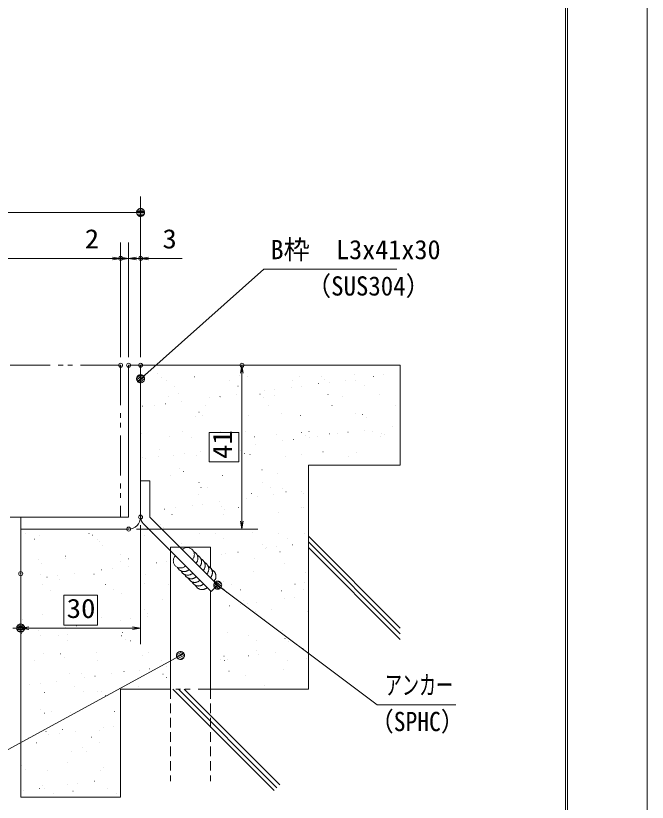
# Model space of a CAD drawing. Units: millimetres, scale not verified. Extents: x -1050 to 1050, y -742 to 742.
# Drawn here: x 654.8 to 1050, y -491.7 to 0 of the extents above; entities that cross this region are included whole.
import ezdxf
from ezdxf.enums import TextEntityAlignment as Align

# ---------------------------------------------------------------- set-up
doc = ezdxf.new("R2010")
doc.units = ezdxf.units.MM
doc.header["$LTSCALE"] = 5
doc.header["$PDMODE"] = 32
doc.header["$PDSIZE"] = 2.5
doc.linetypes.add('DASHED1', pattern=[1.8, 1.2, -0.6])
doc.linetypes.add('DOUBLE_CHAIN1', pattern=[8.8, 5, -1, 0.6, -0.6, 0.6, -1])
for name, color, linetype, lineweight in [('0-0_7-図\u3000枠', 4, 'Continuous', 9), ('0-1_寸法注釈', 2, 'Continuous', 9), ('0-2_想像線', 134, 'DOUBLE_CHAIN1', 9), ('0-3_ハッチング', 4, 'Continuous', 9), ('0-4_0', 2, 'Continuous', 9), ('0-5_DEFPOINTS', 134, 'Continuous', 9), ('0-6_枠', 7, 'Continuous', 9), ('0-7_蓋', 5, 'Continuous', 9)]:
    doc.layers.add(name, color=color, linetype=linetype, lineweight=lineweight)
doc.styles.add('ＭＳ ゴシック', font='')
doc.styles.get('ＭＳ ゴシック').set_extended_font_data('MS Gothic')

# ---------------------------------------------------------------- blocks, each defined once
blk = doc.blocks.new('_Dot')
at = {"layer": '0-4_0'}
for p, q in [((-2.5, 0), (-5, 0)), ((2.445, 0.5), (-2.445, 0.5)), ((1.997, 1.5), (-1.997, 1.5)), ((2.289, -0.995), (-2.289, -0.995)), ((1.499, -1.995), (-1.499, -1.995))]:
    blk.add_line(p, q, dxfattribs=at)
for points in [[(2.5, 0), (2.48, 0.313), (2.421, 0.622), (2.324, 0.92), (2.191, 1.204), (2.023, 1.469), (1.822, 1.711), (1.594, 1.926), (1.34, 2.111), (1.064, 2.262), (0.773, 2.378), (0.468, 2.456), (0.157, 2.495), (-0.157, 2.495), (-0.468, 2.456), (-0.773, 2.378), (-1.064, 2.262), (-1.34, 2.111), (-1.594, 1.926), (-1.822, 1.711), (-2.023, 1.469), (-2.191, 1.204), (-2.324, 0.92), (-2.421, 0.622), (-2.48, 0.313), (-2.5, 0), (0, 0)], [(-2.5, 0), (-2.48, -0.313), (-2.421, -0.622), (-2.324, -0.92), (-2.191, -1.204), (-2.023, -1.469), (-1.822, -1.711), (-1.594, -1.926), (-1.34, -2.111), (-1.064, -2.262), (-0.773, -2.378), (-0.468, -2.456), (-0.157, -2.495), (0.157, -2.495), (0.468, -2.456), (0.773, -2.378), (1.064, -2.262), (1.34, -2.111), (1.594, -1.926), (1.822, -1.711), (2.023, -1.469), (2.191, -1.204), (2.324, -0.92), (2.421, -0.622), (2.48, -0.313), (2.5, 0), (0, 0)]]:
    blk.add_lwpolyline(points, close=True, dxfattribs=at)
blk = doc.blocks.new('_OPEN')
at = {"layer": '0-4_0'}
blk.add_line((0, 0), (-5, 0), dxfattribs=at)
blk.add_lwpolyline([(-5, 0.833), (0, 0), (-5, -0.833)], dxfattribs=at)

msp = doc.modelspace()

# ---------------------------------------------------------------- linework, layer by layer
at = {"layer": '0-0_7-図\u3000枠'}
msp.add_line((998.75, -691.25), (998.75, 691.25), dxfattribs=at)
msp.add_lwpolyline([(-975, 692.5), (1000, 692.5), (1000, -692.5)], dxfattribs=at)
at = {"layer": '0-1_寸法注釈'}
for p, q in [((732.95, -213.471), (732.95, -112.974)), ((727.95, -122.974), (495.45, -122.974)), ((720.45, -213.471), (720.45, -141.755)), ((720.45, -213.471), (720.45, -141.755)), ((725.45, -213.471), (725.45, -141.755)), ((725.45, -213.471), (725.45, -141.755)), ((732.95, -213.471), (732.95, -141.755)), ((720.45, -151.755), (495.45, -151.755)), ((715.45, -151.755), (694.337, -151.755)), ((720.45, -151.755), (715.45, -151.755)), ((725.45, -151.755), (720.45, -151.755)), ((725.45, -151.755), (732.95, -151.755)), ((730.45, -151.755), (735.45, -151.755)), ((737.95, -151.755), (759.063, -151.755)), ((796.393, -315.971), (796.393, -223.471)), ((732.95, -318.471), (732.95, -392.826)), ((730.45, -320.971), (806.393, -320.971)), ((657.95, -377.826), (657.95, -372.826)), ((727.95, -382.826), (662.95, -382.826))]:
    msp.add_line(p, q, dxfattribs=at)
for points in [[(893.376, -158.5), (810.026, -158.5), (733.702, -226.299)], [(930.133, -430.768), (881.08, -430.768), (782.013, -356.577)], [(549.657, -468.619), (631.881, -468.619), (757.025, -400.445)]]:
    msp.add_lwpolyline(points, dxfattribs=at)
at = {"layer": '0-2_想像線'}
for p, q in [((895.45, -218.471), (732.95, -218.471)), ((837.95, -280.971), (837.95, -420.971)), ((895.45, -280.971), (837.95, -280.971)), ((657.95, -320.971), (657.95, -488.471)), ((751.7, -332.221), (751.7, -420.971)), ((751.7, -332.221), (776.7, -332.221)), ((776.7, -332.221), (776.7, -345.176)), ((776.7, -359.603), (776.7, -420.971)), ((720.45, -420.971), (720.45, -488.471)), ((837.95, -420.971), (720.45, -420.971))]:
    msp.add_line(p, q, dxfattribs=at)
at = {"layer": '0-2_想像線', "linetype": 'DASHED1'}
for p, q in [((751.7, -420.971), (751.7, -478.471)), ((776.7, -420.971), (776.7, -478.471))]:
    msp.add_line(p, q, dxfattribs=at)
at = {"layer": '0-2_想像線'}
for centre, start, end in [((762.151, -336.923), 315, 135), ((757.892, -340.796), 135, 315), ((764.407, -339.178), 315, 65.97458), ((766.662, -341.433), 315, 65.97458), ((768.917, -343.689), 315, 65.97458), ((771.172, -345.944), 315, 65.97458), ((773.428, -348.199), 315, 65.97458), ((760.148, -343.051), 204.02542, 315), ((762.403, -345.306), 204.02542, 315), ((775.683, -350.455), 315, 65.97458), ((764.658, -347.562), 204.02542, 315), ((766.914, -349.817), 204.02542, 315), ((769.169, -352.072), 204.02542, 315), ((771.424, -354.327), 204.02542, 315)]:
    msp.add_arc(centre, 4.455, start, end, dxfattribs=at)
at = {"layer": '0-3_ハッチング'}
for p, q in [((743.409, -218.471), (743.459, -218.471)), ((776.099, -218.471), (776.149, -218.471)), ((776.099, -218.471), (776.149, -218.471)), ((841.481, -218.471), (841.531, -218.471)), ((874.172, -218.471), (874.222, -218.471)), ((874.172, -218.471), (874.222, -218.471)), ((743.462, -223.921), (743.512, -223.921)), ((745.803, -226.066), (745.853, -226.066)), ((766.559, -225.792), (766.609, -225.792)), ((795.03, -225.044), (795.08, -225.044)), ((799.803, -225.368), (799.853, -225.368)), ((832.29, -225.524), (832.34, -225.524)), ((845.848, -225.481), (845.898, -225.481)), ((866.592, -224.288), (866.642, -224.288)), ((878.562, -225.477), (878.612, -225.477)), ((885.172, -224.607), (885.222, -224.607)), ((895.45, -223.254), (895.5, -223.254)), ((895.45, -223.254), (895.5, -223.254)), ((895.45, -224.802), (895.5, -224.802)), ((748.963, -228.231), (749.013, -228.231)), ((788.513, -228.159), (788.563, -228.159)), ((828.063, -228.087), (828.113, -228.087)), ((844.376, -229.978), (844.426, -229.978)), ((848.189, -227.626), (848.239, -227.626)), ((850.987, -229.107), (851.037, -229.107)), ((861.312, -227.748), (861.362, -227.748)), ((867.612, -228.015), (867.662, -228.015)), ((895.45, -227.229), (895.5, -227.229)), ((754.319, -231.643), (754.369, -231.643)), ((793.868, -231.571), (793.918, -231.571)), ((810.191, -234.478), (810.241, -234.478)), ((816.801, -233.608), (816.851, -233.608)), ((827.126, -232.249), (827.176, -232.249)), ((833.418, -231.499), (833.468, -231.499)), ((872.968, -231.427), (873.018, -231.427)), ((750.186, -238.355), (750.236, -238.355)), ((756.852, -236.191), (756.902, -236.191)), ((776.005, -238.979), (776.055, -238.979)), ((782.616, -238.109), (782.666, -238.109)), ((782.674, -238.511), (782.724, -238.511)), ((792.941, -236.749), (792.991, -236.749)), ((807.671, -236.627), (807.721, -236.627)), ((810.011, -238.772), (810.061, -238.772)), ((816.975, -237.275), (817.025, -237.275)), ((850.219, -236.851), (850.269, -236.851)), ((859.238, -237.75), (859.288, -237.75)), ((882.707, -237.007), (882.757, -237.007)), ((734.049, -243.997), (734.099, -243.997)), ((741.82, -243.479), (741.87, -243.479)), ((748.43, -242.609), (748.48, -242.609)), ((758.755, -241.25), (758.805, -241.25)), ((773.599, -243.925), (773.649, -243.925)), ((813.148, -243.853), (813.198, -243.853)), ((852.698, -243.782), (852.748, -243.782)), ((892.248, -243.71), (892.298, -243.71)), ((767.359, -250.263), (767.409, -250.263)), ((769.493, -247.774), (769.543, -247.774)), ((771.834, -249.919), (771.884, -249.919)), ((800.603, -249.839), (800.653, -249.839)), ((821.06, -248.897), (821.11, -248.897)), ((833.09, -249.994), (833.14, -249.994)), ((867.392, -248.759), (867.442, -248.759)), ((871.879, -249.333), (871.929, -249.333)), ((733.058, -251.498), (733.108, -251.498)), ((874.22, -251.478), (874.27, -251.478)), ((895.45, -252.313), (895.5, -252.313)), ((759.22, -260.033), (759.27, -260.033)), ((782.882, -260.043), (782.932, -260.043)), ((798.77, -259.961), (798.82, -259.961)), ((833.701, -260.48), (833.751, -260.48)), ((838.319, -259.889), (838.369, -259.889)), ((862.696, -260.448), (862.746, -260.448)), ((873.021, -259.089), (873.071, -259.089)), ((877.869, -259.817), (877.919, -259.817)), ((890.271, -256.818), (890.321, -256.818)), ((733.656, -261.065), (733.706, -261.065)), ((750.986, -262.826), (751.036, -262.826)), ((764.576, -263.445), (764.626, -263.445)), ((804.125, -263.373), (804.175, -263.373)), ((817.775, -261.746), (817.825, -261.746)), ((828.511, -264.949), (828.561, -264.949)), ((836.042, -262.625), (836.092, -262.625)), ((838.835, -263.589), (838.885, -263.589)), ((843.675, -263.301), (843.725, -263.301)), ((851.019, -261.322), (851.069, -261.322)), ((856.086, -261.318), (856.136, -261.318)), ((883.225, -263.229), (883.275, -263.229)), ((883.507, -261.478), (883.557, -261.478)), ((885.268, -261.603), (885.318, -261.603)), ((775.768, -268.895), (775.818, -268.895)), ((775.768, -268.895), (775.818, -268.895)), ((804.65, -268.09), (804.7, -268.09)), ((821.9, -265.819), (821.95, -265.819)), ((744.705, -271.19), (744.755, -271.19)), ((753.529, -274.82), (753.579, -274.82)), ((760.14, -273.95), (760.19, -273.95)), ((768.159, -274.733), (768.209, -274.733)), ((770.464, -272.59), (770.514, -272.59)), ((775.768, -270.575), (775.818, -270.575)), ((775.768, -271.892), (775.818, -271.892)), ((795.523, -271.626), (795.573, -271.626)), ((797.864, -273.771), (797.914, -273.771)), ((801.403, -274.309), (801.453, -274.309)), ((833.89, -274.465), (833.94, -274.465)), ((847.091, -272.749), (847.141, -272.749)), ((868.192, -273.229), (868.242, -273.229)), ((895.45, -271.018), (895.5, -271.018)), ((733.858, -275.969), (733.908, -275.969)), ((736.279, -277.091), (736.329, -277.091)), ((744.306, -275.799), (744.356, -275.799)), ((823.405, -275.656), (823.455, -275.656)), ((862.955, -275.584), (863.005, -275.584)), ((895.45, -277.398), (895.5, -277.398)), ((757.345, -282.773), (757.395, -282.773)), ((759.686, -284.918), (759.736, -284.918)), ((808.913, -283.895), (808.963, -283.895)), ((751.786, -287.297), (751.836, -287.297)), ((784.274, -287.452), (784.324, -287.452)), ((818.575, -286.217), (818.625, -286.217)), ((769.477, -291.835), (769.527, -291.835)), ((809.027, -291.763), (809.077, -291.763)), ((768.959, -299.204), (769.009, -299.204)), ((770.735, -295.042), (770.785, -295.042)), ((774.833, -295.247), (774.883, -295.247)), ((802.203, -298.78), (802.253, -298.78)), ((814.382, -295.175), (814.432, -295.175)), ((816.359, -299.431), (816.409, -299.431)), ((821.553, -295.478), (821.603, -295.478)), ((823.894, -297.623), (823.944, -297.623)), ((833.609, -297.159), (833.659, -297.159)), ((834.69, -298.936), (834.74, -298.936)), ((837.95, -296.434), (838, -296.434)), ((782.174, -303.931), (782.224, -303.931)), ((799.424, -301.66), (799.474, -301.66)), ((806.034, -300.79), (806.084, -300.79)), ((747.988, -308.432), (748.038, -308.432)), ((754.563, -307.601), (754.613, -307.601)), ((765.238, -306.161), (765.288, -306.161)), ((771.849, -305.29), (771.899, -305.29)), ((783.376, -306.625), (783.426, -306.625)), ((785.716, -308.77), (785.766, -308.77)), ((794.113, -307.53), (794.163, -307.53)), ((833.662, -307.458), (833.712, -307.458)), ((834.943, -307.748), (834.993, -307.748)), ((752.586, -311.767), (752.636, -311.767)), ((785.074, -311.923), (785.124, -311.923)), ((819.375, -310.687), (819.425, -310.687)), ((745.198, -317.771), (745.248, -317.771)), ((796.765, -318.894), (796.815, -318.894)), ((661.085, -323.853), (661.135, -323.853)), ((675.21, -320.971), (675.26, -320.971)), ((675.21, -320.971), (675.26, -320.971)), ((700.635, -323.781), (700.685, -323.781)), ((739.164, -322.067), (739.214, -322.067)), ((740.184, -323.709), (740.234, -323.709)), ((747.539, -319.916), (747.589, -319.916)), ((769.759, -323.675), (769.809, -323.675)), ((779.734, -323.637), (779.784, -323.637)), ((803.003, -323.251), (803.053, -323.251)), ((819.284, -323.565), (819.334, -323.565)), ((835.49, -323.406), (835.54, -323.406)), ((837.95, -321.519), (838, -321.519)), ((666.441, -327.265), (666.491, -327.265)), ((669.727, -325.179), (669.777, -325.179)), ((702.97, -324.755), (703.02, -324.755)), ((705.99, -327.193), (706.04, -327.193)), ((707.02, -328.918), (707.07, -328.918)), ((735.458, -324.91), (735.508, -324.91)), ((741.897, -324.8), (741.947, -324.8)), ((741.897, -324.8), (741.947, -324.8)), ((785.089, -327.049), (785.139, -327.049)), ((824.639, -326.977), (824.689, -326.977)), ((837.95, -325.436), (895.45, -382.936)), ((837.95, -328.971), (895.45, -386.471)), ((709.361, -331.063), (709.411, -331.063)), ((758.587, -330.041), (758.637, -330.041)), ((809.406, -330.477), (809.456, -330.477)), ((811.133, -333.001), (811.183, -333.001)), ((811.747, -332.622), (811.797, -332.622)), ((817.744, -332.13), (817.794, -332.13)), ((828.069, -330.771), (828.119, -330.771)), ((837.95, -329.47), (838, -329.47)), ((837.95, -332.507), (895.45, -390.007)), ((685.842, -337.898), (685.892, -337.898)), ((720.143, -336.662), (720.193, -336.662)), ((751.7, -337.532), (751.75, -337.532)), ((776.948, -337.501), (776.998, -337.501)), ((783.558, -336.631), (783.608, -336.631)), ((785.874, -336.394), (785.924, -336.394)), ((793.883, -335.272), (793.933, -335.272)), ((820.176, -335.158), (820.226, -335.158)), ((837.95, -335.457), (838, -335.457)), ((668.842, -340.064), (668.892, -340.064)), ((671.183, -342.209), (671.233, -342.209)), ((685.721, -339.547), (685.771, -339.547)), ((720.41, -341.187), (720.46, -341.187)), ((725.27, -339.475), (725.32, -339.475)), ((742.762, -342.002), (742.812, -342.002)), ((749.373, -341.132), (749.423, -341.132)), ((751.7, -340.825), (751.75, -340.825)), ((751.7, -340.825), (751.75, -340.825)), ((804.369, -339.332), (804.419, -339.332)), ((822.796, -342.747), (822.846, -342.747)), ((691.327, -348.774), (691.377, -348.774)), ((708.577, -346.503), (708.627, -346.503)), ((715.187, -345.632), (715.237, -345.632)), ((725.512, -344.273), (725.562, -344.273)), ((803.803, -347.721), (803.853, -347.721)), ((836.29, -347.877), (836.34, -347.877)), ((837.95, -346.604), (838, -346.604)), ((670.527, -349.649), (670.577, -349.649)), ((674.391, -351.003), (674.441, -351.003)), ((681.002, -350.133), (681.052, -350.133)), ((682.232, -352.334), (682.282, -352.334)), ((703.77, -349.225), (703.82, -349.225)), ((733.05, -352.77), (733.1, -352.77)), ((736.258, -349.381), (736.308, -349.381)), ((784.618, -353.893), (784.668, -353.893)), ((671.342, -355.655), (671.392, -355.655)), ((710.892, -355.583), (710.942, -355.583)), ((735.391, -354.915), (735.441, -354.915)), ((750.441, -355.511), (750.491, -355.511)), ((751.7, -356.313), (751.75, -356.313)), ((751.7, -356.313), (751.75, -356.313)), ((789.991, -355.439), (790.041, -355.439)), ((795.346, -358.851), (795.396, -358.851)), ((829.54, -355.367), (829.59, -355.367)), ((834.896, -358.779), (834.946, -358.779)), ((835.436, -354.33), (835.486, -354.33)), ((837.777, -356.475), (837.827, -356.475)), ((837.95, -356.633), (838, -356.633)), ((676.697, -359.067), (676.747, -359.067)), ((684.902, -363.704), (684.952, -363.704)), ((684.902, -363.704), (684.952, -363.704)), ((716.247, -358.995), (716.297, -358.995)), ((720.943, -361.133), (720.993, -361.133)), ((751.7, -362.616), (751.75, -362.616)), ((786.674, -360.864), (786.724, -360.864)), ((820.976, -359.629), (821.026, -359.629)), ((829.453, -363.471), (829.503, -363.471)), ((837.95, -360.725), (838, -360.725)), ((837.95, -362.352), (838, -362.352)), ((837.95, -362.352), (838, -362.352)), ((684.902, -364.293), (684.952, -364.293)), ((746.44, -365.04), (746.49, -365.04)), ((795.268, -367.972), (795.318, -367.972)), ((797.258, -365.476), (797.308, -365.476)), ((799.599, -367.621), (799.649, -367.621)), ((805.593, -366.612), (805.643, -366.612)), ((822.843, -364.341), (822.893, -364.341)), ((735.527, -371.277), (735.577, -371.277)), ((751.7, -373.708), (751.75, -373.708)), ((788.657, -368.842), (788.707, -368.842)), ((804.603, -372.192), (804.653, -372.192)), ((814.626, -371.134), (814.676, -371.134)), ((837.09, -372.348), (837.14, -372.348)), ((837.95, -371.688), (838, -371.688)), ((659.035, -377.208), (659.085, -377.208)), ((671.327, -374.12), (671.377, -374.12)), ((708.262, -376.186), (708.312, -376.186)), ((720.286, -377.843), (720.336, -377.843)), ((726.897, -376.973), (726.947, -376.973)), ((737.058, -373.852), (737.108, -373.852)), ((737.221, -375.614), (737.271, -375.614)), ((810.648, -377.746), (810.698, -377.746)), ((686.101, -382.344), (686.151, -382.344)), ((692.711, -381.474), (692.761, -381.474)), ((695.115, -380.951), (695.165, -380.951)), ((696.682, -380.951), (696.732, -380.951)), ((696.682, -380.951), (696.732, -380.951)), ((658.526, -385.974), (658.576, -385.974)), ((668.85, -384.615), (668.9, -384.615)), ((670.084, -387.333), (670.134, -387.333)), ((681.599, -387.457), (681.649, -387.457)), ((687.442, -386.839), (687.492, -386.839)), ((720.903, -387.769), (720.953, -387.769)), ((721.148, -387.385), (721.198, -387.385)), ((721.743, -385.603), (721.793, -385.603)), ((751.7, -387.701), (751.75, -387.701)), ((787.474, -385.335), (787.524, -385.335)), ((800.248, -387.241), (800.298, -387.241)), ((821.776, -384.099), (821.826, -384.099)), ((686.954, -390.869), (687.004, -390.869)), ((723.244, -389.914), (723.294, -389.914)), ((726.504, -390.797), (726.554, -390.797)), ((805.603, -390.653), (805.653, -390.653)), ((823.289, -389.329), (823.339, -389.329)), ((825.63, -391.474), (825.68, -391.474)), ((705.37, -398.167), (705.42, -398.167)), ((805.403, -396.663), (805.453, -396.663)), ((817.302, -397.953), (817.352, -397.953)), ((834.552, -395.682), (834.602, -395.682)), ((837.89, -396.818), (837.94, -396.818)), ((837.95, -396.773), (838, -396.773)), ((666.685, -403.223), (666.735, -403.223)), ((672.127, -398.591), (672.177, -398.591)), ((682.725, -398.916), (682.775, -398.916)), ((685.066, -401.061), (685.116, -401.061)), ((706.234, -403.151), (706.284, -403.151)), ((734.292, -400.039), (734.342, -400.039)), ((737.858, -398.322), (737.908, -398.322)), ((745.784, -403.08), (745.834, -403.08)), ((783.116, -402.454), (783.166, -402.454)), ((785.111, -400.475), (785.161, -400.475)), ((785.334, -403.008), (785.384, -403.008)), ((787.452, -402.62), (787.502, -402.62)), ((800.367, -400.183), (800.417, -400.183)), ((806.977, -399.312), (807.027, -399.312)), ((824.883, -402.936), (824.933, -402.936)), ((836.678, -401.598), (836.728, -401.598)), ((748.931, -406.954), (748.981, -406.954)), ((751.7, -406.59), (751.75, -406.59)), ((688.242, -411.31), (688.292, -411.31)), ((696.115, -411.185), (696.165, -411.185)), ((704.42, -412.814), (704.47, -412.814)), ((714.745, -411.455), (714.795, -411.455)), ((722.543, -410.074), (722.593, -410.074)), ((731.995, -409.184), (732.045, -409.184)), ((738.606, -408.314), (738.656, -408.314)), ((746.933, -411.622), (746.983, -411.622)), ((751.7, -412.786), (751.75, -412.786)), ((788.274, -409.806), (788.324, -409.806)), ((798.501, -412.744), (798.551, -412.744)), ((822.576, -408.57), (822.626, -408.57)), ((670.235, -417.315), (670.285, -417.315)), ((680.56, -415.956), (680.61, -415.956)), ((697.81, -413.684), (697.86, -413.684)), ((749.274, -413.767), (749.324, -413.767)), ((751.7, -415.99), (751.75, -415.99)), ((663.624, -418.185), (663.674, -418.185)), ((691.856, -419.259), (691.906, -419.259)), ((697.211, -422.671), (697.261, -422.671)), ((706.17, -422.637), (706.22, -422.637)), ((708.755, -422.768), (708.805, -422.768)), ((731.405, -419.187), (731.455, -419.187)), ((734.206, -420.971), (734.256, -420.971)), ((734.206, -420.971), (734.256, -420.971)), ((753.129, -420.971), (816.539, -484.382)), ((756.664, -420.971), (818.307, -482.614)), ((760.2, -420.971), (820.075, -480.846)), ((810.505, -419.043), (810.555, -419.043)), ((813.531, -420.971), (813.581, -420.971)), ((813.531, -420.971), (813.581, -420.971)), ((672.927, -423.061), (672.977, -423.061)), ((711.096, -424.913), (711.146, -424.913)), ((670.577, -433.914), (670.627, -433.914)), ((672.918, -436.059), (672.968, -436.059)), ((676.942, -435.025), (676.992, -435.025)), ((689.042, -435.78), (689.092, -435.78)), ((716.491, -434.953), (716.541, -434.953)), ((720.45, -433.484), (720.5, -433.484)), ((683.967, -446.184), (684.017, -446.184)), ((692.269, -447.296), (692.319, -447.296)), ((706.97, -447.108), (707.02, -447.108)), ((709.519, -445.025), (709.569, -445.025)), ((716.13, -444.155), (716.18, -444.155)), ((720.45, -443.586), (720.5, -443.586)), ((720.45, -443.586), (720.5, -443.586)), ((658.084, -451.797), (658.134, -451.797)), ((662.563, -451.133), (662.613, -451.133)), ((673.727, -447.532), (673.777, -447.532)), ((675.334, -449.526), (675.384, -449.526)), ((681.944, -448.655), (681.994, -448.655)), ((702.113, -451.061), (702.163, -451.061)), ((667.918, -454.545), (667.968, -454.545)), ((707.468, -454.473), (707.518, -454.473)), ((689.842, -460.251), (689.892, -460.251)), ((696.608, -457.767), (696.658, -457.767)), ((698.949, -459.912), (698.999, -459.912)), ((687.198, -466.827), (687.248, -466.827)), ((720.45, -462.743), (720.5, -462.743)), ((658.43, -468.913), (658.48, -468.913)), ((660.771, -471.058), (660.821, -471.058)), ((674.527, -472.003), (674.577, -472.003)), ((707.77, -471.579), (707.82, -471.579)), ((709.997, -470.036), (710.047, -470.036)), ((720.45, -476.468), (720.5, -476.468)), ((671.82, -481.183), (671.87, -481.183)), ((687.043, -480.866), (687.093, -480.866)), ((693.654, -479.996), (693.704, -479.996)), ((703.979, -478.637), (704.029, -478.637)), ((658.154, -484.566), (658.204, -484.566)), ((659.468, -484.497), (659.518, -484.497)), ((669.793, -483.137), (669.843, -483.137)), ((672.82, -482.935), (672.87, -482.935)), ((678.175, -486.347), (678.225, -486.347)), ((690.642, -484.722), (690.692, -484.722)), ((712.369, -482.863), (712.419, -482.863)), ((717.725, -486.275), (717.775, -486.275)), ((681.51, -488.471), (681.56, -488.471)), ((720.45, -488.011), (720.5, -488.011))]:
    msp.add_line(p, q, dxfattribs=at)
for points in [[(895.45, -280.971), (895.45, -218.471), (732.95, -218.471), (732.95, -290.853), (738.7, -290.853), (738.7, -313.471), (757.45, -332.221), (776.7, -332.221), (776.7, -345.176)], [(778.833, -353.605), (781.21, -355.982), (777.144, -360.047), (776.7, -359.603), (776.7, -420.971), (837.95, -420.971), (837.95, -280.971), (895.45, -280.971)], [(725.45, -320.971), (657.95, -320.971), (657.95, -488.471), (720.45, -488.471), (720.45, -420.971), (751.7, -420.971), (751.7, -334.603), (734.634, -317.537)]]:
    msp.add_lwpolyline(points, dxfattribs=at)
for points in [[(775.768, -278.96), (775.768, -260.483), (794.518, -260.483), (794.518, -278.96)], [(684.902, -362.201), (705.998, -362.201), (705.998, -380.951), (684.902, -380.951)]]:
    msp.add_lwpolyline(points, close=True, dxfattribs=at)
for centre, radius, start, end in [((725.45, -313.471), 7.5, 270, 0), ((738.7, -313.471), 5.75, 180, 225), ((773.428, -348.199), 4.455, 24.02542, 42.73698), ((775.683, -350.455), 4.455, 315, 65.97458)]:
    msp.add_arc(centre, radius, start, end, dxfattribs=at)
at = {"layer": '0-5_DEFPOINTS'}
msp.add_lwpolyline([(-1050, -742.5), (-1050, 742.5), (1050, 742.5), (1050, -742.5)], close=True, dxfattribs=at)
for p in [(720.45, -151.755), (732.95, -151.755), (720.45, -218.471), (725.45, -218.471), (732.95, -218.471), (796.393, -218.471), (732.95, -313.471), (725.45, -320.971), (657.95, -348.86), (657.95, -382.826), (657.95, -382.826)]:
    msp.add_point(p, dxfattribs=at)
at = {"layer": '0-6_枠'}
for p, q in [((725.45, -218.471), (725.45, -313.471)), ((732.95, -218.471), (725.45, -218.471)), ((732.95, -313.471), (732.95, -218.471)), ((732.95, -290.853), (732.95, -313.471)), ((738.7, -290.853), (732.95, -290.853)), ((738.7, -290.853), (738.7, -313.471)), ((657.95, -313.471), (725.45, -313.471)), ((657.95, -320.971), (657.95, -313.471)), ((781.21, -355.982), (738.7, -313.471)), ((777.144, -360.047), (734.634, -317.537)), ((657.95, -320.971), (725.45, -320.971)), ((777.144, -360.047), (781.21, -355.982))]:
    msp.add_line(p, q, dxfattribs=at)
for centre, radius, start, end in [((725.45, -313.471), 7.5, 270, 0), ((738.7, -313.471), 5.75, 180, 225)]:
    msp.add_arc(centre, radius, start, end, dxfattribs=at)
at = {"layer": '0-7_蓋', "linetype": 'DOUBLE_CHAIN1'}
for p, q in [((720.45, -218.471), (495.45, -218.471)), ((720.45, -218.471), (720.45, -313.471)), ((720.45, -313.471), (495.45, -313.471))]:
    msp.add_line(p, q, dxfattribs=at)

# ---------------------------------------------------------------- block references
at = {"layer": '0-1_寸法注釈'}
for name, p in [('_Dot', (732.95, -122.974)), ('_OPEN', (720.45, -151.755)), ('_OPEN', (725.45, -151.755)), ('_Dot', (657.95, -382.826)), ('_OPEN', (732.95, -382.826))]:
    msp.add_blockref(name, p, dxfattribs=at)
for name, p, rotation in [('_OPEN', (725.45, -151.755), 180), ('_OPEN', (732.95, -151.755), 180), ('_OPEN', (796.393, -218.471), 90), ('_Dot', (732.95, -226.958), 221.24479), ('_OPEN', (796.393, -320.971), 270), ('_Dot', (781.21, -355.982), 143.44632), ('_OPEN', (657.95, -382.826), 180), ('_Dot', (757.904, -399.97), 28.38875)]:
    msp.add_blockref(name, p, dxfattribs=dict(at, rotation=rotation))

# ---------------------------------------------------------------- texts
at = {"layer": '0-1_寸法注釈', "color": 7, "style": 'ＭＳ ゴシック'}
for s, height, width, p in [('2', 12.02, 1.1, (698.027, -149.068)), ('3', 12.02, 1.1, (746.64, -149.068)), ('（SUS304）', 12.02, 0.95, (836.597, -178.55)), ('30', 12.02, 1.1, (686.717, -380.139)), ('アンカー', 12.02, 0.65, (885.857, -428.081)), ('（SPHC）', 12.03, 0.9, (876.584, -450.87))]:
    msp.add_text(s, height=height, dxfattribs=dict(at, width=width)).set_placement(p, align=Align.BOTTOM_LEFT)
msp.add_text('B枠\u3000L3x41x30', height=12.02, dxfattribs=at).set_placement((814.279, -155.813), align=Align.BOTTOM_LEFT)
at = {"layer": '0-1_寸法注釈', "color": 7, "style": 'ＭＳ ゴシック', "width": 1.1}
msp.add_text('41', height=12.02, rotation=90, dxfattribs=at).set_placement((793.706, -277.145), align=Align.BOTTOM_LEFT)

doc.saveas('drawing.dxf')
